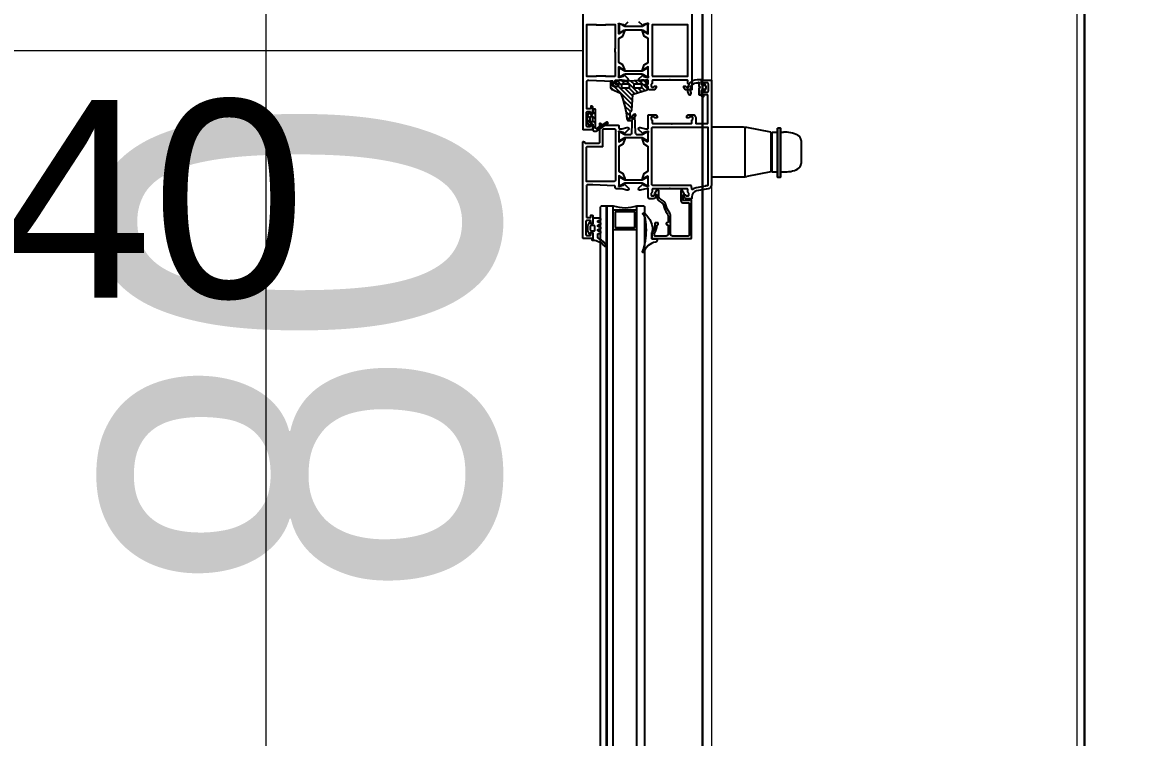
# Model space of a CAD drawing. Extents: x -1417 to 34975, y -245 to 8298.
# Drawn here: x 16771.5 to 16828.7, y 3295.3 to 3331.4 of the extents above; entities that cross this region are included whole.
import ezdxf
from ezdxf.enums import TextEntityAlignment as Align

# ---------------------------------------------------------------- set-up
doc = ezdxf.new("R2010")
doc.units = 0
doc.linetypes.add('HIDDEN', pattern=[0.375, 0.25, -0.125])
doc.layers.get('0').update_dxf_attribs({"color": 9, "lineweight": 9})
doc.layers.get('Defpoints').update_dxf_attribs({"color": 9, "lineweight": 9})
for name, color, linetype, lineweight in [('06D', 9, 'Continuous', 9), ('10', 9, 'Continuous', 9), ('15', 9, 'Continuous', 9), ('22', 8, 'Continuous', 9), ('E-DATA LIFT PRIZI', 7, 'Continuous', 30), ('E-UPS PANOSU', 7, 'Continuous', 30)]:
    doc.layers.add(name, color=color, linetype=linetype, lineweight=lineweight)
doc.styles.add('Arial', font='arial.ttf', dxfattribs={"height": 2.5})
doc.styles.add('MuuM_TEXT-STANDART', font='ARIALN.TTF')
doc.dimstyles.new('rota-tek', dxfattribs={"dimscale": 20, "dimtxt": 1, "dimasz": 0.5, "dimexe": 0.5, "dimexo": 0.5, "dimgap": 0.5, "dimtad": 1, "dimdec": 1, "dimrnd": 0.5, "dimdsep": 46, "dimtxsty": 'MuuM_TEXT-STANDART', "dimblk": 'CLOSEDBLANK', "dimcen": 0, "dimdle": 0.15, "dimclrd": 256, "dimclre": 256, "dimclrt": 256, "dimadec": 0, "dimazin": 0, "dimtfac": 5, "dimtdec": 1, "dimtix": 1, "dimtmove": 2, "dimatfit": 3, "dimfxl": 3, "dimfxlon": 1, "dimtolj": 1, "dimlwd": -1, "dimlwe": -1, "dimarcsym": 0})

# ---------------------------------------------------------------- blocks, each defined once
blk = doc.blocks.new('ciftkanatdograma_pr2')
at = {"layer": '06D', "lineweight": 25, "ltscale": 0.5}
h = blk.add_hatch(dxfattribs=at)
h.set_pattern_fill('ANSI31', color=256, scale=0.05, angle=450, style=0)
h.set_pattern_definition([(225, (-259.6646, 131.83068), (-0.1122532, 0.1122532), [])])
edge = h.paths.add_edge_path(flags=16)
edge.add_arc((-78.38, 0.488), 0.025, 270, 360)
edge.add_line((-78.355, 0.488), (-78.355, 0.588))
edge.add_arc((-78.38, 0.588), 0.025, 0, 90)
edge.add_line((-78.38, 0.613), (-78.56, 0.613))
edge.add_arc((-78.56, 0.588), 0.025, 90, 180)
edge.add_line((-78.585, 0.588), (-78.585, 0.488))
edge.add_arc((-78.56, 0.488), 0.025, 180, 270)
edge.add_line((-78.56, 0.463), (-78.38, 0.463))
edge = h.paths.add_edge_path()
edge.add_arc((-78.185, 0.493), 0.035, 180, 270, ccw=False)
edge.add_line((-78.22, 0.493), (-78.22, 0.573))
edge.add_arc((-78.205, 0.573), 0.015, 137.8308, 180, ccw=False)
edge.add_line((-78.216, 0.583), (-78.176, 0.625))
edge.add_arc((-78.205, 0.653), 0.04, 316.3869, 422.9563)
edge.add_line((-78.187, 0.689), (-78.276, 0.734))
edge.add_arc((-78.355, 0.578), 0.175, 62.9563, 90)
edge.add_line((-78.355, 0.753), (-78.585, 0.753))
edge.add_arc((-78.585, 0.578), 0.175, 90, 117.0437)
edge.add_line((-78.665, 0.734), (-78.753, 0.689))
edge.add_arc((-78.735, 0.653), 0.04, 117.0437, 223.6131)
edge.add_line((-78.764, 0.625), (-78.724, 0.583))
edge.add_arc((-78.735, 0.573), 0.015, 0, 42.1692, ccw=False)
edge.add_line((-78.72, 0.573), (-78.72, 0.493))
edge.add_arc((-78.755, 0.493), 0.035, 270, 360, ccw=False)
edge.add_line((-78.755, 0.458), (-79.035, 0.458))
edge.add_arc((-79.035, 0.418), 0.04, 90, 180)
edge.add_line((-79.075, 0.418), (-79.075, 0.273))
edge.add_arc((-79.025, 0.273), 0.05, 180, 220.0348)
edge.add_line((-79.064, 0.241), (-78.691, -0.293))
edge.add_arc((-78.66, -0.267), 0.04, 220.0348, 393.0043)
edge.add_line((-78.627, -0.245), (-78.945, 0.26))
edge.add_arc((-78.894, 0.292), 0.06, 33.8544, 213.0043, ccw=False)
edge.add_line((-78.845, 0.326), (-78.005, 0.326))
edge.add_arc((-78.005, 0.366), 0.04, 270, 360)
edge.add_line((-77.965, 0.366), (-77.965, 0.418))
edge.add_arc((-78.005, 0.418), 0.04, 360, 450)
edge.add_line((-78.005, 0.458), (-78.185, 0.458))
h = blk.add_hatch(dxfattribs=at)
h.set_pattern_fill('ANSI31', color=256, scale=0.05, style=0)
h.set_pattern_definition([(225, (-77.20478, -250.68329), (0.1122532, -0.1122532), [])])
h.paths.add_polyline_path([(-78.329, -1.695), (-78.517, -1.514, -0.203536), (-78.547, -1.442), (-78.547, -1.362, -0.380587), (-78.459, -1.262, 0.061836), (-77.202, -0.955, 0.189764), (-77.148, -0.906), (-76.957, -0.477, -0.285747), (-76.867, -0.422), (-76.577, -0.422, -0.414214), (-76.557, -0.442), (-76.557, -0.532, -0.414214), (-76.577, -0.552), (-76.792, -0.552, 0.414214), (-76.827, -0.587), (-76.827, -0.777, 0.414214), (-76.802, -0.802), (-76.722, -0.802, 0.414214), (-76.697, -0.777), (-76.697, -0.742, -0.414214), (-76.667, -0.712), (-76.601, -0.712, -0.296563), (-76.583, -0.724), (-76.523, -0.859, -0.104779), (-76.507, -0.932), (-76.507, -1.012, 0.081633), (-76.507, -1.992), (-76.507, -2.072, -0.104779), (-76.523, -2.145), (-76.583, -2.28, -0.296563), (-76.601, -2.292), (-76.667, -2.292, -0.414214), (-76.697, -2.262), (-76.697, -2.227, 0.414214), (-76.722, -2.202), (-76.802, -2.202, 0.414214), (-76.827, -2.227), (-76.827, -2.287, -0.414214), (-76.852, -2.312), (-76.947, -2.312, -0.328426), (-76.995, -2.276), (-77.214, -1.574, 0.309555), (-77.236, -1.557), (-78.039, -1.502, -0.394287), (-78.057, -1.482, 0.364538), (-78.099, -1.432, 0.068684), (-78.399, -1.422, 0.950368), (-78.397, -1.462, -0.000002), (-78.397, -1.462), (-78.246, -1.609, -0.999219)])
h.paths.add_polyline_path([(-76.897, -1.362), (-76.897, -1.022, -0.414214), (-76.867, -0.992), (-76.737, -0.992, -0.414214), (-76.707, -1.022), (-76.707, -1.362, -0.414214), (-76.737, -1.392), (-76.867, -1.392, -0.414214)], flags=16)
h.paths.add_polyline_path([(-76.867, -1.612), (-76.737, -1.612, -0.414214), (-76.707, -1.642), (-76.707, -1.982, -0.414214), (-76.737, -2.012), (-76.867, -2.012, -0.414214), (-76.897, -1.982), (-76.897, -1.642, -0.414214)], flags=16)
for p, q in [((-81.386, -5.536), (-81.386, -7.15)), ((-78.886, -7.15), (-78.886, -5.536)), ((-81.382, -7.236), (-78.89, -7.236)), ((-81.136, -8.536), (-81.37, -7.32)), ((-79.136, -8.536), (-78.903, -7.32)), ((-79.136, -8.536), (-81.136, -8.536)), ((-81.407, -8.88), (-78.93, -8.88)), ((-81.407, -8.88, 0), (-78.93, -8.88, 0)), ((-78.93, -9.03), (-81.407, -9.03)), ((-78.93, -9.03, 0), (-81.407, -9.03, 0)), ((-81.136, -8.584), (-81.136, -8.88)), ((-79.136, -8.584), (-81.136, -8.584)), ((-81.136, -8.584, 0), (-81.136, -8.88, 0)), ((-79.136, -8.584, 0), (-81.136, -8.584, 0)), ((-81.136, -9.03), (-81.136, -9.173)), ((-81.136, -9.03, 0), (-81.136, -9.173, 0)), ((-79.136, -8.584), (-79.136, -8.88)), ((-79.136, -8.584, 0), (-79.136, -8.88, 0)), ((-79.136, -9.03), (-79.136, -9.173)), ((-79.136, -9.03, 0), (-79.136, -9.173, 0)), ((-79.55, -10.061, 0), (-80.722, -10.061, 0))]:
    blk.add_line(p, q, dxfattribs=at)
at = {"layer": '06D'}
for points in [[(-0.3, 17), (-149.7, 17)], [(-7.711, -5.535), (-141.935, -5.535)], [(-1.997, -22), (-1.997, -24), (-148, -24), (-148, -22)]]:
    blk.add_lwpolyline(points, dxfattribs=at)
at = {"layer": '06D', "lineweight": 25, "ltscale": 0.5}
for points in [[(-84.582, 0.474, -0.220745), (-84.891, -0.12, 0.651907), (-84.835, -0.188, 0.176952), (-84.544, 0.127, -0.281357), (-84.4, 0.215), (-84.319, 0.215), (-84.306, 0.215), (-84.298, 0.214), (-84.291, 0.213), (-84.284, 0.21), (-84.277, 0.206), (-84.27, 0.2), (-84.265, 0.194), (-84.261, 0.187), (-84.258, 0.18), (-84.256, 0.165), (-84.256, 0.089), (-84.255, 0.086), (-84.255, 0.083), (-84.254, 0.08), (-84.252, 0.078), (-84.25, 0.075), (-84.247, 0.073), (-84.245, 0.071), (-84.242, 0.07), (-84.236, 0.069), (-84.156, 0.069), (-84.153, 0.069), (-84.15, 0.07), (-84.147, 0.071), (-84.144, 0.073), (-84.142, 0.075), (-84.139, 0.078), (-84.138, 0.08), (-84.137, 0.083), (-84.136, 0.089), (-84.136, 0.165), (-84.135, 0.172), (-84.133, 0.18), (-84.131, 0.187), (-84.126, 0.194), (-84.121, 0.2), (-84.115, 0.206), (-84.108, 0.21), (-84.1, 0.213), (-84.086, 0.215), (-84.078, 0.214), (-84.071, 0.213), (-84.064, 0.21), (-84.057, 0.206), (-84.05, 0.2), (-84.045, 0.194), (-84.041, 0.187), (-84.038, 0.18), (-84.036, 0.165), (-84.036, 0.089), (-84.035, 0.086), (-84.035, 0.083), (-84.034, 0.08), (-84.032, 0.078), (-84.03, 0.075), (-84.027, 0.073), (-84.025, 0.071), (-84.022, 0.07), (-84.016, 0.069), (-83.936, 0.069), (-83.933, 0.069), (-83.93, 0.07), (-83.927, 0.071), (-83.924, 0.073), (-83.922, 0.075), (-83.919, 0.078), (-83.918, 0.08), (-83.917, 0.083), (-83.916, 0.089), (-83.916, 0.165), (-83.915, 0.172), (-83.913, 0.18), (-83.911, 0.187), (-83.906, 0.194), (-83.901, 0.2), (-83.895, 0.206), (-83.888, 0.21), (-83.88, 0.213), (-83.866, 0.215), (-83.858, 0.214), (-83.851, 0.213), (-83.844, 0.21), (-83.837, 0.206), (-83.83, 0.2), (-83.825, 0.194), (-83.821, 0.187), (-83.818, 0.18), (-83.816, 0.165), (-83.816, 0.089), (-83.815, 0.086), (-83.815, 0.083), (-83.814, 0.08), (-83.812, 0.078), (-83.81, 0.075), (-83.807, 0.073), (-83.805, 0.071), (-83.802, 0.07), (-83.796, 0.069), (-83.716, 0.069), (-83.713, 0.069), (-83.71, 0.07), (-83.707, 0.071), (-83.704, 0.073), (-83.702, 0.075), (-83.699, 0.078), (-83.698, 0.08), (-83.697, 0.083), (-83.696, 0.089), (-83.696, 0.165), (-83.695, 0.172), (-83.693, 0.18), (-83.691, 0.187), (-83.686, 0.194), (-83.681, 0.2), (-83.675, 0.206), (-83.668, 0.21), (-83.66, 0.213), (-83.646, 0.215), (-83.638, 0.214), (-83.631, 0.213), (-83.624, 0.21), (-83.617, 0.206), (-83.61, 0.2), (-83.605, 0.194), (-83.601, 0.187), (-83.598, 0.18), (-83.596, 0.165), (-83.596, 0.089), (-83.595, 0.086), (-83.595, 0.083), (-83.594, 0.08), (-83.592, 0.078), (-83.59, 0.075), (-83.587, 0.073), (-83.585, 0.071), (-83.582, 0.07), (-83.576, 0.069), (-83.496, 0.069), (-83.493, 0.069), (-83.49, 0.07), (-83.487, 0.071), (-83.484, 0.073), (-83.482, 0.075), (-83.479, 0.078), (-83.478, 0.08), (-83.477, 0.083), (-83.476, 0.089), (-83.476, 0.427, 0.414214), (-83.506, 0.457), (-83.737, 0.457, -0.414214), (-83.767, 0.487), (-83.767, 0.552, -0.291535), (-83.755, 0.57), (-83.707, 0.59, 0.613042), (-83.705, 0.653), (-83.824, 0.716, 0.127095), (-83.887, 0.732), (-84.087, 0.732, 0.127095), (-84.15, 0.716), (-84.258, 0.659, 0.585233), (-84.259, 0.589), (-84.211, 0.565, -0.167811), (-84.207, 0.552), (-84.207, 0.487, -0.414214), (-84.237, 0.457), (-84.532, 0.457), (-84.532, 0.521, 0.394677), (-84.582, 0.474)], [(-76.507, -1.992, -0.081633), (-76.507, -1.012), (-76.507, -0.932, 0.104779), (-76.523, -0.859), (-76.583, -0.724, 0.296563), (-76.601, -0.712), (-76.667, -0.712, 0.414214), (-76.697, -0.742), (-76.697, -0.777, -0.414214), (-76.722, -0.802), (-76.802, -0.802, -0.414214), (-76.827, -0.777), (-76.827, -0.587, -0.414214), (-76.792, -0.552), (-76.577, -0.552, 0.414214), (-76.557, -0.532), (-76.557, -0.442, 0.414214), (-76.577, -0.422), (-76.867, -0.422, 0.285747), (-76.957, -0.477), (-77.148, -0.906, -0.189764), (-77.202, -0.955, -0.061836), (-78.459, -1.262, 0.380587), (-78.547, -1.362), (-78.547, -1.442, 0.203536), (-78.517, -1.514), (-78.329, -1.695, 0.999219), (-78.246, -1.609), (-78.397, -1.462, -0.950364), (-78.399, -1.422, -0.068684), (-78.099, -1.432, -0.364538), (-78.057, -1.482, 0.394287), (-78.039, -1.502), (-77.236, -1.557, -0.309555), (-77.214, -1.574), (-76.995, -2.276, 0.328426), (-76.947, -2.312), (-76.852, -2.312, 0.414214), (-76.827, -2.287), (-76.827, -2.227, -0.414214), (-76.802, -2.202), (-76.722, -2.202, -0.414214), (-76.697, -2.227), (-76.697, -2.262, 0.414214), (-76.667, -2.292), (-76.601, -2.292, 0.296563), (-76.583, -2.28), (-76.523, -2.145, 0.104779), (-76.507, -2.072), (-76.507, -1.992)]]:
    blk.add_lwpolyline(points, format="xyb", dxfattribs=at)
for points in [[(-78.185, 0.458, -0.414214), (-78.22, 0.493), (-78.22, 0.573, -0.186103), (-78.216, 0.583), (-78.176, 0.625, 0.501687), (-78.187, 0.689), (-78.276, 0.734, 0.118551), (-78.355, 0.753), (-78.585, 0.753, 0.118551), (-78.665, 0.734), (-78.753, 0.689, 0.501687), (-78.764, 0.625), (-78.724, 0.583, -0.186103), (-78.72, 0.573), (-78.72, 0.493, -0.414214), (-78.755, 0.458), (-79.035, 0.458, 0.414214), (-79.075, 0.418), (-79.075, 0.273, 0.176484), (-79.064, 0.241), (-78.691, -0.293, 0.940455), (-78.627, -0.245), (-78.945, 0.26, -0.992608), (-78.845, 0.326), (-78.005, 0.326, 0.414214), (-77.965, 0.366), (-77.965, 0.418, 0.414214), (-78.005, 0.458)], [(-78.38, 0.463, 0.414214), (-78.355, 0.488), (-78.355, 0.588, 0.414214), (-78.38, 0.613), (-78.56, 0.613, 0.414214), (-78.585, 0.588), (-78.585, 0.488, 0.414214), (-78.56, 0.463)], [(-81.72, -1.121), (-81.827, -0.934, -0.131652), (-81.831, -0.919), (-81.831, -0.894, -0.414214), (-81.801, -0.864), (-81.441, -0.864, -0.414214), (-81.411, -0.894), (-81.411, -0.919, -0.131652), (-81.415, -0.934), (-81.523, -1.121, 0.131652), (-81.536, -1.171), (-81.536, -2.017, 0.131652), (-81.523, -2.067), (-81.415, -2.254, -0.131652), (-81.411, -2.269), (-81.411, -2.294, -0.414214), (-81.441, -2.324), (-81.801, -2.324, -0.414214), (-81.831, -2.294), (-81.831, -2.269, -0.131652), (-81.827, -2.254), (-81.72, -2.067, 0.131652), (-81.706, -2.017), (-81.706, -1.171, 0.131652)], [(-79.154, -1.676, 0.403142), (-79.25, -1.776), (-79.25, -2.017, 0.131652), (-79.237, -2.067), (-79.129, -2.254, -0.131652), (-79.125, -2.269), (-79.125, -2.294, -0.414214), (-79.155, -2.324), (-79.515, -2.324, -0.414214), (-79.545, -2.294), (-79.545, -2.269, -0.131652), (-79.541, -2.254), (-79.433, -2.067, 0.131652), (-79.42, -2.017), (-79.42, -1.171, 0.131652), (-79.433, -1.121), (-79.541, -0.934, -0.131652), (-79.545, -0.919), (-79.545, -0.894, -0.414214), (-79.515, -0.864), (-79.155, -0.864, -0.414214), (-79.125, -0.894), (-79.125, -0.919, -0.131652), (-79.129, -0.934), (-79.237, -1.121, 0.131652), (-79.25, -1.171), (-79.25, -1.412, 0.403142), (-79.154, -1.512), (-78.298, -1.544, -0.962756), (-78.298, -1.644)], [(-76.897, -1.36, 0.414214), (-76.867, -1.39), (-76.737, -1.39, 0.414214), (-76.707, -1.36), (-76.707, -1.02, 0.414214), (-76.737, -0.99), (-76.867, -0.99, 0.414214), (-76.897, -1.02)], [(-76.035, -2.017, 0.131652), (-76.022, -2.067), (-75.915, -2.254, -0.131652), (-75.91, -2.269), (-75.91, -2.294, -0.414214), (-75.94, -2.324), (-76.3, -2.324, -0.414214), (-76.33, -2.294), (-76.33, -2.269, -0.131652), (-76.326, -2.254), (-76.219, -2.067, 0.131652), (-76.205, -2.017), (-76.205, -1.171, 0.131652), (-76.219, -1.121), (-76.326, -0.935, -0.131652), (-76.33, -0.92), (-76.33, -0.894, -0.414214), (-76.3, -0.864), (-75.94, -0.864, -0.414214), (-75.91, -0.894), (-75.91, -0.92, -0.131652), (-75.915, -0.935), (-76.022, -1.121, 0.131652), (-76.035, -1.171)], [(-73.965, -2.017, -0.131652), (-73.978, -2.067), (-74.086, -2.254, 0.131652), (-74.09, -2.269), (-74.09, -2.294, 0.414214), (-74.06, -2.324), (-73.7, -2.324, 0.414214), (-73.67, -2.294), (-73.67, -2.269, 0.131652), (-73.674, -2.254), (-73.781, -2.067, -0.131652), (-73.795, -2.017), (-73.795, -1.171, -0.131652), (-73.781, -1.121), (-73.674, -0.935, 0.131652), (-73.67, -0.92), (-73.67, -0.894, 0.414214), (-73.7, -0.864), (-74.06, -0.864, 0.414214), (-74.09, -0.894), (-74.09, -0.92, 0.131652), (-74.086, -0.935), (-73.978, -1.121, -0.131652), (-73.965, -1.171)], [(-84.52, -2.534), (-84.52, -2.754, -0.414214), (-84.55, -2.784), (-84.588, -2.784, -0.356389), (-84.686, -2.704, 0.262181), (-85.2, -2.111, -0.316752), (-85.22, -2.083, -0.499585), (-85.182, -2.054, 0.048291), (-84.626, -2.196, 0.086497), (-83.528, -2.192, 0.16681), (-83.3, -2.081, -0.169383), (-83.279, -2.067), (-83.266, -2.064, -0.513067), (-83.219, -2.13, -0.159858), (-83.794, -2.51, -0.178819), (-84.16, -2.528), (-84.18, -2.517, 0.13005), (-84.229, -2.504), (-84.49, -2.504, 0.414214)]]:
    blk.add_lwpolyline(points, format="xyb", close=True, dxfattribs=at)
at = {"layer": '06D', "lineweight": 25, "ltscale": 0.5, "elevation": 0}
blk.add_lwpolyline([(-78.93, -8.88), (-81.407, -8.88), (-81.407, -9.03), (-78.93, -9.03)], close=True, dxfattribs=at)
at = {"layer": '06D', "lineweight": 25, "ltscale": 0.5}
for centre, radius, start, end in [((-80.486, -7.15), 0.9, 180, 190.8855), ((-79.786, -7.15), 0.9, 349.1145, 0), ((-79.743, -9.268, 0), 1.396, 176.0974, 206.7398), ((-80.529, -9.268, 0), 1.396, 333.2602, 3.9026), ((-80.722, -9.761, 0), 0.3, 206.7398, 270), ((-79.55, -9.761, 0), 0.3, 270, 333.2602)]:
    blk.add_arc(centre, radius, start, end, dxfattribs=at)
at = {"layer": '10', "lineweight": 25, "ltscale": 0.5}
for p, q in [((-84.05, -0.564), (-84.05, -1.764)), ((-83.05, -0.564), (-83.05, -1.764))]:
    blk.add_line(p, q, dxfattribs=at)
for points in [[(-81.88, -0.658, 0.459137), (-81.844, -0.63), (-81.79, 0.464), (-81.79, 0.734, 0.414214), (-81.84, 0.784), (-83.42, 0.784, 0.414214), (-83.45, 0.754), (-83.45, 0.594, 0.414214), (-83.42, 0.564), (-83.32, 0.564), (-83.32, 0.514, -0.414214), (-83.37, 0.464), (-83.68, 0.464, -0.414214), (-83.75, 0.534), (-83.75, 0.554, -0.414214), (-83.74, 0.564), (-83.64, 0.564, 0.414214), (-83.59, 0.614), (-83.59, 0.764, 0.414214), (-83.64, 0.814), (-84.31, 0.814, 0.414214), (-84.36, 0.764), (-84.36, 0.614, 0.414214), (-84.31, 0.564), (-84.21, 0.564, -0.414214), (-84.2, 0.554), (-84.2, 0.534, -0.414214), (-84.27, 0.464), (-84.49, 0.464, -0.414214), (-84.5, 0.474), (-84.5, 0.954, -0.414214), (-84.49, 0.964), (-79.625, 0.964, -0.535184), (-79.602, 0.93), (-79.62, 0.886), (-79.65, 0.886, 0.414214), (-79.68, 0.856), (-79.68, 0.144, 0.414214), (-79.65, 0.114), (-78.705, 0.114, -0.535184), (-78.682, 0.08), (-78.692, 0.055, -0.302776), (-78.72, 0.036), (-78.75, 0.036, 0.414214), (-78.78, 0.006), (-78.78, -0.826, -0.414214), (-78.81, -0.856), (-78.929, -0.856, 0.414214), (-78.959, -0.886), (-78.959, -1.001), (-78.889, -1.262, -0.700084), (-78.997, -1.337), (-79.015, -1.325), (-79.186, -1.152, -0.607471), (-79.17, -1.092, 0.283637), (-79.147, -1.07), (-79.098, -0.886, 1.229391), (-79.148, -0.856), (-79.623, -0.856), (-79.46, -1.122, -0.859449), (-79.49, -1.147), (-79.735, -1.055), (-79.857, -0.856), (-81.102, -0.856), (-81.224, -1.055), (-81.468, -1.147, -0.859449), (-81.499, -1.122), (-81.336, -0.856), (-81.81, -0.856, 1.229391), (-81.861, -0.886), (-81.811, -1.07, 0.283637), (-81.789, -1.092, -0.607471), (-81.773, -1.152), (-81.944, -1.325), (-81.962, -1.337, -0.700084), (-82.07, -1.262), (-82, -1.001), (-82, -0.756, -0.474196), (-81.88, -0.658)], [(-71.01, 0.964), (-78.99, 0.964, 0.414214), (-79, 0.954), (-79, 0.474, 0.414214), (-78.99, 0.464), (-78.77, 0.464, 0.414214), (-78.7, 0.534), (-78.7, 0.554, 0.414214), (-78.71, 0.564), (-78.81, 0.564, -0.414214), (-78.86, 0.614), (-78.86, 0.734, -0.414214), (-78.81, 0.784), (-78.14, 0.784, -0.414214), (-78.09, 0.734), (-78.09, 0.614, -0.414214), (-78.14, 0.564), (-78.24, 0.564, 0.414214), (-78.25, 0.554), (-78.25, 0.534, 0.414214), (-78.18, 0.464), (-77.87, 0.464, 0.414214), (-77.82, 0.514), (-77.82, 0.564), (-77.92, 0.564, -0.414214), (-77.95, 0.594), (-77.95, 0.764), (-77.82, 0.764), (-77.82, 0.774), (-77.553, 0.774), (-77.553, 0.764), (-77.403, 0.764), (-77.403, 0.774), (-77.073, 0.774), (-77.073, 0.764), (-76.923, 0.764), (-76.923, 0.774), (-76.604, 0.774, -0.425337), (-76.504, 0.671), (-76.549, -0.517, -0.403083), (-76.579, -0.546), (-76.7, -0.546, 0.414214), (-76.82, -0.666), (-76.82, -0.756, 0.414214), (-76.72, -0.856), (-76.71, -0.856, 0.414214), (-76.7, -0.846), (-76.7, -0.696, -0.414214), (-76.67, -0.666), (-76.53, -0.666, -0.414214), (-76.5, -0.696), (-76.5, -1.001), (-76.57, -1.262, 0.700084), (-76.462, -1.337), (-76.444, -1.325), (-76.273, -1.152, 0.607471), (-76.289, -1.092, -0.283637), (-76.311, -1.07), (-76.361, -0.886, -1.229391), (-76.31, -0.856), (-75.836, -0.856), (-75.999, -1.122, 0.859449), (-75.968, -1.147), (-75.724, -1.055), (-75.602, -0.856), (-74.398, -0.856), (-74.276, -1.055), (-74.032, -1.147, 0.859449), (-74.001, -1.122), (-74.164, -0.856), (-73.69, -0.856, -1.229391), (-73.639, -0.886), (-73.689, -1.07, -0.283637), (-73.711, -1.092, 0.607471), (-73.727, -1.152), (-73.556, -1.325)], [(-73.01, -4.536), (-76.99, -4.536, -0.414214), (-77, -4.526), (-77, -4.286, -0.414214), (-76.85, -4.136), (-76.81, -4.136, -0.414214), (-76.8, -4.146), (-76.8, -4.206, -0.366034), (-76.825, -4.236, 0.365977), (-76.85, -4.266), (-76.85, -4.356, 0.414214), (-76.82, -4.386), (-76.71, -4.386, 0.365977), (-76.68, -4.361, -0.365977), (-76.651, -4.336), (-76.53, -4.336, 0.414214), (-76.5, -4.306), (-76.5, -3.466), (-76.47, -3.436), (-76.5, -3.406), (-76.5, -2.566, 0.414214), (-76.53, -2.536), (-76.651, -2.536, -0.365977), (-76.68, -2.511, 0.365977), (-76.71, -2.486), (-76.82, -2.486, 0.414214), (-76.85, -2.516), (-76.85, -2.606, 0.365977), (-76.825, -2.635, -0.366034), (-76.8, -2.665), (-76.8, -2.726, -0.414214), (-76.81, -2.736), (-76.85, -2.736, -0.414214), (-77, -2.586), (-77, -2.416, -0.414214), (-76.92, -2.336), (-76.85, -2.336, 0.414214), (-76.82, -2.306), (-76.82, -2.286, -0.414214), (-76.72, -2.186), (-76.71, -2.186, -0.414214), (-76.7, -2.196), (-76.7, -2.306, 0.414214), (-76.67, -2.336), (-76.53, -2.336, 0.414214), (-76.5, -2.306), (-76.5, -2.19), (-76.57, -1.929, -0.700084), (-76.462, -1.854), (-76.444, -1.867), (-76.273, -2.039, -0.607471), (-76.289, -2.1, 0.283637), (-76.311, -2.121), (-76.361, -2.305, 1.229391), (-76.31, -2.336), (-75.836, -2.336), (-75.998, -2.071, -0.713664), (-75.973, -2.042), (-75.724, -2.136), (-75.602, -2.336), (-74.398, -2.336), (-74.276, -2.136), (-74.027, -2.042, -0.713664), (-74.002, -2.071), (-74.164, -2.336), (-73.69, -2.336, 1.229391), (-73.639, -2.305), (-73.689, -2.121, 0.283637), (-73.711, -2.1, -0.607471), (-73.727, -2.039), (-73.556, -1.867)]]:
    blk.add_lwpolyline(points, format="xyb", dxfattribs=at)
for points in [[(-84.092, 0.598, 0.359904), (-84.117, 0.569), (-84.117, 0.393, 0.414214), (-84.087, 0.363), (-83.887, 0.363, 0.414214), (-83.857, 0.393), (-83.857, 0.569, 0.359904), (-83.881, 0.598, 0.094739)], [(-79.85, -0.036), (-79.01, -0.036, -0.414214), (-78.96, -0.086), (-78.96, -0.626, -0.414214), (-79.01, -0.676), (-81.57, -0.676, -0.414214), (-81.62, -0.626), (-81.62, 0.784), (-79.91, 0.784, -0.414214), (-79.86, 0.734), (-79.86, -0.026, 0.414214)], [(-83.15, -0.694, 0.414214), (-83.18, -0.664), (-83.92, -0.664, 0.414214), (-83.95, -0.694), (-83.95, -1.634, 0.414214), (-83.92, -1.664), (-83.18, -1.664, 0.414214), (-83.15, -1.634)], [(-76.897, -1.98, 0.414214), (-76.867, -2.01), (-76.737, -2.01, 0.414214), (-76.707, -1.98), (-76.707, -1.64, 0.414214), (-76.737, -1.61), (-76.867, -1.61, 0.414214), (-76.897, -1.64)], [(-82.151, -2.536, -0.365977), (-82.18, -2.511, 0.365977), (-82.21, -2.486), (-82.32, -2.486, 0.414214), (-82.35, -2.516), (-82.35, -2.606, 0.365977), (-82.325, -2.635, -0.366034), (-82.3, -2.665), (-82.3, -2.726, -0.414214), (-82.31, -2.736), (-82.35, -2.736, -0.414214), (-82.5, -2.586), (-82.5, -2.416, -0.414214), (-82.42, -2.336), (-82, -2.336, 0.493043), (-81.971, -2.298), (-82.07, -1.929, -0.700084), (-81.962, -1.854), (-81.944, -1.867), (-81.773, -2.039, -0.607471), (-81.789, -2.1, 0.283637), (-81.811, -2.121), (-81.861, -2.305, 1.229391), (-81.81, -2.336), (-81.389, -2.336, 0.585524), (-81.364, -2.29), (-81.498, -2.071, -0.713664), (-81.473, -2.042), (-81.224, -2.136), (-81.11, -2.321, 0.261412), (-81.085, -2.336), (-79.874, -2.336, 0.261412), (-79.848, -2.321), (-79.735, -2.136), (-79.485, -2.042, -0.713664), (-79.461, -2.071), (-79.595, -2.29, 0.585524), (-79.569, -2.336), (-79.148, -2.336, 1.229391), (-79.098, -2.305), (-79.147, -2.121, 0.283637), (-79.17, -2.1, -0.607471), (-79.186, -2.039), (-79.015, -1.867), (-78.997, -1.854, -0.700084), (-78.889, -1.929), (-78.959, -2.19), (-78.959, -2.306, 0.414214), (-78.929, -2.336), (-78.28, -2.336, -0.414214), (-78.25, -2.366), (-78.25, -2.686, -0.414222), (-78.35, -2.786), (-78.39, -2.786, -0.414214), (-78.4, -2.776), (-78.4, -2.665, -0.366034), (-78.375, -2.635, 0.365977), (-78.35, -2.606), (-78.35, -2.516, 0.414214), (-78.38, -2.486), (-78.49, -2.486, 0.365977), (-78.52, -2.511, -0.365977), (-78.549, -2.536), (-78.67, -2.536, 0.414214), (-78.7, -2.566), (-78.7, -3.506), (-78.73, -3.536), (-78.7, -3.566), (-78.7, -4.506, 0.414214), (-78.67, -4.536), (-78.549, -4.536, -0.365977), (-78.52, -4.561, 0.365977), (-78.49, -4.586), (-78.38, -4.586, 0.414214), (-78.35, -4.556), (-78.35, -4.466, 0.365977), (-78.375, -4.436, -0.366034), (-78.4, -4.406), (-78.4, -4.296, -0.414214), (-78.39, -4.286), (-78.35, -4.286, -0.414214), (-78.25, -4.386), (-78.25, -4.586, -0.414214), (-78.4, -4.736), (-78.67, -4.736, 0.414214), (-78.7, -4.766), (-78.7, -5.326, 0.414214), (-78.67, -5.356), (-77.28, -5.356, 0.414214), (-77.25, -5.326), (-77.25, -5.166, 0.414214), (-77.28, -5.136), (-77.35, -5.136), (-77.35, -5.086, -0.414214), (-77.3, -5.036), (-77.045, -5.036, -0.414214), (-76.975, -5.106), (-76.975, -5.126, -0.414214), (-76.985, -5.136), (-77.06, -5.136, 0.414214), (-77.11, -5.186), (-77.11, -5.326, 0.414214), (-77.06, -5.376), (-76.69, -5.376, 0.414214), (-76.64, -5.326), (-76.64, -5.186, 0.414214), (-76.69, -5.136), (-76.765, -5.136, -0.414214), (-76.775, -5.126), (-76.775, -5.106, -0.414214), (-76.705, -5.036), (-76.53, -5.036, -0.414214), (-76.5, -5.066), (-76.5, -5.506, -0.414214), (-76.53, -5.536), (-81.8, -5.536, -0.363975), (-81.997, -5.37), (-82.1, -4.783, 0.36397), (-82.396, -4.536), (-82.47, -4.536, -0.414214), (-82.5, -4.506), (-82.5, -4.286, -0.414214), (-82.35, -4.136), (-82.31, -4.136, -0.414214), (-82.3, -4.146), (-82.3, -4.206, -0.366034), (-82.325, -4.236, 0.365977), (-82.35, -4.266), (-82.35, -4.356, 0.414214), (-82.32, -4.386), (-82.21, -4.386, 0.365977), (-82.18, -4.361, -0.365977), (-82.151, -4.336), (-82.03, -4.336, 0.414214), (-82, -4.306), (-82, -3.466), (-81.97, -3.436), (-82, -3.406), (-82, -2.566, 0.414214), (-82.03, -2.536)], [(-83.707, -3.315), (-83.707, -3.275, 0.414214), (-83.737, -3.245), (-83.777, -3.245, 0.414214), (-83.807, -3.275), (-83.807, -3.295, -0.414214), (-83.857, -3.345), (-84.287, -3.345, -0.414214), (-84.387, -3.245), (-84.387, -2.696, -0.414214), (-84.337, -2.646), (-84.285, -2.646, -0.127567), (-84.251, -2.654, 0.09888), (-83.833, -2.788, -0.367727), (-83.807, -2.817, 0.399482), (-83.777, -2.845), (-83.737, -2.845, 0.414214), (-83.707, -2.815), (-83.707, -2.724, 0.400329), (-83.754, -2.674, -0.114933), (-84.191, -2.551, 0.127017), (-84.288, -2.526), (-84.477, -2.526, 0.414214), (-84.507, -2.556), (-84.507, -4.496, 0.414214), (-84.477, -4.526), (-82.557, -4.526, 0.414214), (-82.527, -4.496), (-82.527, -4.436, 0.414214), (-82.557, -4.406), (-82.577, -4.406), (-82.577, -4.106), (-82.307, -4.106), (-82.287, -4.141, 0.414214), (-82.246, -4.152), (-82.075, -4.053, 0.767327), (-82.093, -3.986), (-82.597, -3.986, 0.414214), (-82.697, -4.086), (-82.697, -4.356, -0.414214), (-82.747, -4.406), (-84.337, -4.406, -0.414214), (-84.387, -4.356), (-84.387, -3.565, -0.414214), (-84.287, -3.465), (-83.373, -3.465, 0.172094), (-83.172, -3.394, -0.126051), (-82.811, -3.228, 0.197455), (-82.606, -3.097), (-82.498, -2.942, -0.244698), (-82.351, -2.866), (-82.071, -2.866, 0.767327), (-82.044, -2.764), (-82.242, -2.65, 0.57735), (-82.287, -2.676), (-82.287, -2.746), (-82.351, -2.746, 0.244698), (-82.596, -2.873), (-82.699, -3.028, -0.197455), (-82.827, -3.11, 0.126051), (-83.242, -3.3, -0.178336), (-83.373, -3.345), (-83.677, -3.345, -0.414214)], [(-81.799, -5.356, -0.207097), (-81.85, -5.333), (-81.85, -5.236), (-81.868, -5.236), (-81.953, -4.757, 0.106114), (-82.024, -4.582, -0.602221), (-81.999, -4.536), (-81.95, -4.536, 0.162278), (-81.89, -4.516), (-81.85, -4.516, 0.414214), (-81.82, -4.486), (-81.82, -2.566, -0.414214), (-81.77, -2.516), (-78.93, -2.516, -0.414214), (-78.88, -2.566), (-78.88, -5.356)], [(-76.716, -5.156), (-76.776, -5.156), (-76.776, -5.076, -0.236068), (-76.696, -5.036), (-76.532, -5.036, 0.414214), (-76.482, -4.986), (-76.482, -4.814, 0.557109), (-77.205, -4.367, 0.284432), (-77.246, -4.434, 0.557109), (-77.138, -4.501, -0.59685), (-76.634, -4.856, -2.161979), (-76.669, -4.886), (-76.811, -4.886, -1), (-76.931, -4.886), (-77.196, -4.886, 0.414214), (-77.246, -4.936), (-77.246, -4.986, 0.414214), (-77.196, -5.036), (-77.046, -5.036, -0.236068), (-76.966, -5.076), (-76.966, -5.156), (-77.026, -5.156), (-77.026, -5.189, 0.323522), (-76.992, -5.237), (-76.899, -5.268, 0.019238), (-76.891, -5.27), (-76.851, -5.27, 0.019238), (-76.844, -5.268), (-76.751, -5.237, 0.323522), (-76.716, -5.189)]]:
    blk.add_lwpolyline(points, format="xyb", close=True, dxfattribs=at)
for points in [[(-76.31, -0.666), (-76.31, -0.196), (-76.3, -0.196), (-76.3, 0.304), (-76.31, 0.304), (-76.31, 0.774), (-73.69, 0.774), (-73.69, 0.304), (-73.7, 0.304), (-73.7, -0.196), (-73.69, -0.196), (-73.69, -0.666), (-74.925, -0.666), (-74.925, -0.646), (-75.075, -0.646), (-75.075, -0.666)], [(-76.3, -2.536), (-76.3, -4.336), (-73.7, -4.336), (-73.7, -2.536)]]:
    blk.add_lwpolyline(points, close=True, dxfattribs=at)
at = {"layer": '15', "lineweight": 25, "ltscale": 0.5}
for p, q in [((-135.946, 0.074), (-85.408, 0.074)), ((-85.625, 0.074), (-82.9, 0.074)), ((-82.85, 0.024), (-82.9, 0.074)), ((-82.85, 0.024), (-82.85, -0.564)), ((-135.995, -0.226), (-85.408, -0.226)), ((-135.995, -0.264), (-85.408, -0.264)), ((-135.978, -0.564), (-85.408, -0.564)), ((-85.625, -0.226), (-82.85, -0.226)), ((-85.625, -0.264), (-82.85, -0.264)), ((-85.625, -0.564), (-82.85, -0.564)), ((-135.978, -1.764), (-85.408, -1.764)), ((-135.978, -2.164), (-85.408, -2.164)), ((-85.625, -1.764), (-82.85, -1.764)), ((-85.625, -2.164), (-83.356, -2.164)), ((-85.625, -2.164), (-82.9, -2.164)), ((-82.85, -2.114), (-82.9, -2.164)), ((-82.85, -1.764), (-82.85, -2.114))]:
    blk.add_line(p, q, dxfattribs=at)
blk.add_arc((-81.1, -1.164), 1.85, 161.0754, 198.9246, dxfattribs=at)
blk = doc.blocks.new('0_windowno')
blk.add_lwpolyline([(3.536, 0), (11.536, 0)])
at = {"style": 'Arial'}
blk.add_attdef('GENISLIK', text='', height=2, dxfattribs=at).set_placement((4.036, 0), align=Align.BOTTOM_LEFT)
blk.add_attdef('PENCERENO', text='', height=2, dxfattribs=at).set_placement((0, 0), align=Align.MIDDLE_CENTER)
blk.add_attdef('YUKSEKLIK', text='', height=2, dxfattribs=at).set_placement((4.036, -0.5), align=Align.TOP_LEFT)
blk = doc.blocks.new('_ClosedBlank')
at = {"color": 0, "linetype": 'ByBlock', "lineweight": -2}
for p, q in [((-1, 0.1667), (0, 0)), ((-1, 0.1667), (-1, -0.1667)), ((0, 0), (-1, -0.1667))]:
    blk.add_line(p, q, dxfattribs=at)
blk = doc.blocks.new('*D817')
at = {"layer": 'Defpoints', "color": 0, "transparency": 16777216}
for p in [(16825.237, 3354.949), (16805.918, 3274.949), (16825.237, 3274.949)]:
    blk.add_point(p, dxfattribs=at)
at = {"layer": 'E-DATA LIFT PRIZI', "transparency": 16777216}
for p, q in [((16815.237, 3354.949), (16795.918, 3354.949)), ((16805.918, 3344.949), (16805.918, 3284.949)), ((16815.237, 3274.949), (16795.918, 3274.949))]:
    blk.add_line(p, q, dxfattribs=at)
at = {"layer": 'E-DATA LIFT PRIZI', "transparency": 16777216, "xscale": 10, "yscale": 10, "zscale": 10}
for p, rotation in [((16805.918, 3354.949), 90), ((16805.918, 3274.949), 270)]:
    blk.add_blockref('_ClosedBlank', p, dxfattribs=dict(at, rotation=rotation))
at = {"layer": 'E-DATA LIFT PRIZI', "transparency": 16777216, "insert": (16785.707, 3314.949), "char_height": 20, "attachment_point": 5, "rotation": 90, "style": 'MuuM_TEXT-STANDART'}
blk.add_mtext('\\A1;80', dxfattribs=at)

msp = doc.modelspace()

# ---------------------------------------------------------------- linework, layer by layer
at = {"layer": 'E-UPS PANOSU', "color": 7}
msp.add_lwpolyline([(16825.237, 3274.949), (16825.237, 3354.949), (16905.237, 3354.949), (16905.237, 3274.949)], close=True, dxfattribs=at)

# ---------------------------------------------------------------- block references
at = {"layer": '10', "linetype": 'HIDDEN', "rotation": 90}
msp.add_blockref('ciftkanatdograma_pr2', (16800.838, 3405), dxfattribs=at)
at = {"layer": '22'}
ref = msp.add_blockref('0_windowno', (16742.196, 3330), dxfattribs=dict(at, xscale=5, yscale=5, zscale=5))
ref.add_attrib('YUKSEKLIK', '240', dxfattribs={"layer": '0', "height": 10, "style": 'Arial'}).set_placement((16762.551, 3327.5), align=Align.TOP_LEFT)

# ---------------------------------------------------------------- dimensions: what is measured, and where the dimension line sits
at = {"layer": 'E-DATA LIFT PRIZI', "color": 1}
dim = msp.add_linear_dim(base=(16805.918, 3274.949), p1=(16825.237, 3354.949), p2=(16825.237, 3274.949), angle=90, dimstyle='rota-tek', dxfattribs=at)
dim.commit()
dim.dimension.update_dxf_attribs({"geometry": '*D817', "text_midpoint": (16785.707, 3314.949)})

doc.saveas('drawing.dxf')
